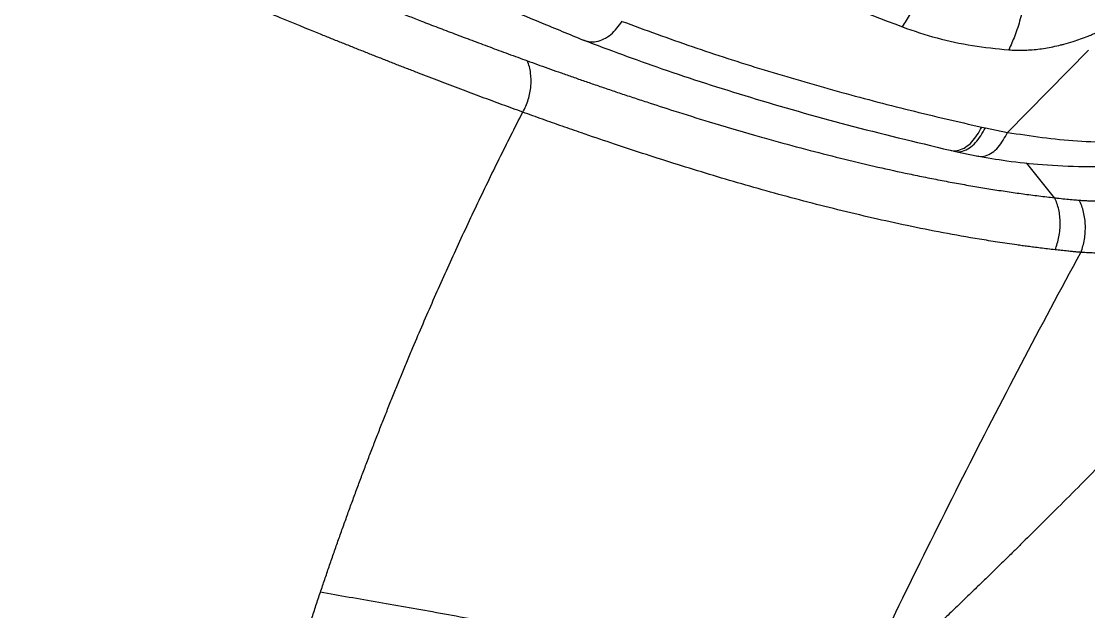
# Model space of a CAD drawing. Extents: x 0 to 84, y -21 to 126.
# Drawn here: x 11.96 to 18.06, y 54.56 to 57.93 of the extents above; entities that cross this region are included whole.
import ezdxf

# ---------------------------------------------------------------- set-up
doc = ezdxf.new("R2010")
doc.units = 0
doc.header["$MEASUREMENT"] = 0
doc.layers.add('1', color=4, linetype='Continuous')

# ---------------------------------------------------------------- blocks, each defined once
blk = doc.blocks.new('PRODIGY')
at = {"layer": '1', "color": 3, "linetype": 'Continuous', "lineweight": 25}
for p, q in [((17.6, 57.2998), (18.0634, 57.7703)), ((17.4527, 57.3297), (17.4733, 57.3251)), ((17.4732, 57.3252), (17.6, 57.2999)), ((17.2928, 57.1924), (17.4297, 57.1642)), ((17.8686, 56.9257), (17.7072, 57.1256))]:
    blk.add_line(p, q, dxfattribs=at)
for points, knots in [([(10.9415, 59.3023), (10.9494, 59.2995), (10.9651, 59.2938), (10.9892, 59.2849), (11.0135, 59.2758), (11.038, 59.2664), (11.0629, 59.2568), (11.088, 59.2469), (11.1316, 59.2295), (11.2012, 59.2011), (11.2965, 59.161), (11.4088, 59.1133), (11.5429, 59.0564), (11.7264, 58.9784), (11.931, 58.8914), (12.2321, 58.7635), (12.5396, 58.6332), (12.875, 58.4924), (13.1343, 58.3844), (13.3998, 58.2749), (13.673, 58.1638), (13.9558, 58.0507), (14.1799, 57.9629), (14.343, 57.9002), (14.4388, 57.8636), (14.5379, 57.8262), (14.6403, 57.7879), (14.7462, 57.7488), (14.8185, 57.7225), (14.8551, 57.7091)], [0, 0, 0, 0, 0.0089657, 0.0179274, 0.0268872, 0.0358431, 0.0447875, 0.0537195, 0.0626444, 0.0908414, 0.125427, 0.1574369, 0.1994992, 0.2517, 0.3243365, 0.3776377, 0.5031387, 0.5670195, 0.6282895, 0.6905421, 0.7528189, 0.8136436, 0.8766985, 0.8960301, 0.9158493, 0.9361561, 0.9569503, 0.9782317, 1, 1, 1, 1]), ([(14.8286, 57.4154), (14.8092, 57.4225), (14.7701, 57.4366), (14.7115, 57.4581), (14.6526, 57.4798), (14.5934, 57.5018), (14.5338, 57.524), (14.474, 57.5465), (14.4138, 57.5693), (14.3534, 57.5924), (14.2927, 57.6156), (14.2317, 57.6392), (14.1705, 57.663), (14.109, 57.687), (14.0473, 57.7112), (13.9853, 57.7357), (13.9231, 57.7604), (13.8607, 57.7853), (13.7981, 57.8104), (13.7353, 57.8357), (13.6152, 57.8844), (13.4321, 57.9594), (13.1829, 58.0632), (12.9176, 58.1753), (12.6741, 58.2796), (12.426, 58.3868), (12.186, 58.4914), (11.9502, 58.5948), (11.7426, 58.6861), (11.5489, 58.7715), (11.3906, 58.8414), (11.2642, 58.8972), (11.1868, 58.9307), (11.1226, 58.9576), (11.0741, 58.9774), (11.0307, 58.9946), (11.0038, 59.0048), (10.991, 59.0097)], [0, 0, 0, 0, 0.0115854, 0.0233081, 0.0351684, 0.0471662, 0.0593018, 0.0715753, 0.0839869, 0.0965373, 0.1092269, 0.1220563, 0.1350261, 0.1481369, 0.1613893, 0.1747839, 0.1883215, 0.2020027, 0.2158282, 0.2297987, 0.2439149, 0.2965686, 0.3551402, 0.4197235, 0.4903929, 0.5401521, 0.6152077, 0.6870877, 0.7429769, 0.8017825, 0.8685401, 0.8983588, 0.9306876, 0.9503264, 0.9684257, 0.9849839, 1, 1, 1, 1]), ([(14.425, 58.9262), (14.6187, 58.8453), (15.0058, 58.6836), (15.636, 58.4305), (16.2951, 58.1717), (16.7647, 57.9923), (16.9984, 57.903)], [0, 0, 0, 0, 0.251744, 0.50322, 0.752639, 1, 1, 1, 1]), ([(16.9985, 57.903), (17.0144, 57.9279), (17.0463, 57.9776), (17.0951, 58.073), (17.1184, 58.1465), (17.1325, 58.1914)], [0, 0, 0, 0, 0.280276, 0.560801, 1, 1, 1, 1]), ([(14.6974, 58.0244), (14.7763, 57.9922), (14.9337, 57.928), (15.0948, 57.8609), (15.1752, 57.8274)], [0, 0, 0, 0, 0.501042, 1, 1, 1, 1]), ([(17.6962, 58.0636), (17.6962, 58.0636), (17.6962, 58.0636), (17.6962, 58.0636), (17.6961, 58.0634), (17.696, 58.0628), (17.6957, 58.0604), (17.6943, 58.0507), (17.6908, 58.0295), (17.6836, 57.9933), (17.6686, 57.9313), (17.6438, 57.8543), (17.6183, 57.7981), (17.6065, 57.7718)], [0, 0, 0, 0, 0.000017, 0.00013, 0.000438, 0.001601, 0.006098, 0.023806, 0.094291, 0.212022, 0.37701, 0.709145, 1, 1, 1, 1]), ([(15.1756, 57.8285), (15.1856, 57.8249), (15.2087, 57.8164), (15.2489, 57.8177), (15.292, 57.832), (15.346, 57.8668), (15.3769, 57.9077), (15.3975, 57.9349)], [0, 0, 0, 0, 0.132256, 0.306216, 0.480188, 0.654406, 1, 1, 1, 1]), ([(15.3976, 57.9348), (15.5294, 57.886), (15.7901, 57.7895), (16.202, 57.6574), (16.6178, 57.5363), (17.0325, 57.4266), (17.3149, 57.3615), (17.4527, 57.3297)], [0, 0, 0, 0, 0.2126791, 0.4202968, 0.6223387, 0.8157468, 1, 1, 1, 1]), ([(16.9984, 57.903), (17.0636, 57.8807), (17.191, 57.837), (17.3951, 57.7937), (17.5369, 57.779), (17.6065, 57.7718)], [0, 0, 0, 0, 0.347931, 0.680176, 1, 1, 1, 1]), ([(17.6065, 57.7718), (17.62, 57.771), (17.6469, 57.7693), (17.6884, 57.7694), (17.7304, 57.7713), (17.773, 57.7754), (17.816, 57.7813), (17.8594, 57.7893), (17.8948, 57.7973), (17.9333, 57.8072), (17.9855, 57.8226), (18.0516, 57.8464), (18.1154, 57.8736), (18.1619, 57.8957), (18.1954, 57.9128), (18.2132, 57.9224), (18.22, 57.926)], [0, 0, 0, 0, 0.072692, 0.144986, 0.216834, 0.288196, 0.359121, 0.429759, 0.500261, 0.529873, 0.614602, 0.748361, 0.841863, 0.915216, 0.968014, 1, 1, 1, 1]), ([(20.5101, 57.8697), (20.4833, 57.8428), (20.4296, 57.789), (20.3495, 57.708), (20.2696, 57.6269), (20.19, 57.5455), (20.1106, 57.464), (19.9972, 57.347), (19.8132, 57.1558), (19.5078, 56.8354), (19.0994, 56.4043), (18.707, 55.9924), (18.3848, 55.6588), (18.1401, 55.4083), (17.9046, 55.1704), (17.7423, 55.0091), (17.6624, 54.9304), (17.6463, 54.9146), (17.6245, 54.8932), (17.5969, 54.8661), (17.5635, 54.8334), (17.5243, 54.7951), (17.4793, 54.7512), (17.4284, 54.7019), (17.3716, 54.647), (17.309, 54.5869), (17.2404, 54.5213), (17.166, 54.4506), (17.0856, 54.3747), (16.9993, 54.2938), (16.9071, 54.208), (16.8089, 54.1173), (16.7414, 54.0557), (16.7066, 54.024)], [0, 0, 0, 0, 0.020895, 0.041786, 0.062669, 0.083541, 0.1044, 0.125244, 0.173203, 0.250351, 0.368785, 0.500052, 0.563903, 0.624926, 0.693906, 0.749639, 0.752306, 0.756483, 0.762169, 0.769365, 0.778068, 0.78828, 0.799999, 0.813226, 0.827959, 0.8442, 0.861949, 0.881205, 0.901966, 0.924229, 0.947992, 0.97325, 1, 1, 1, 1]), ([(15.1761, 57.8274), (15.3237, 57.7722), (15.6288, 57.6581), (16.1327, 57.4969), (16.6795, 57.3398), (17.073, 57.2452), (17.2711, 57.1976)], [0, 0, 0, 0, 0.232743, 0.481057, 0.738853, 1, 1, 1, 1]), ([(14.8286, 57.4154), (14.8414, 57.438), (14.8519, 57.4622), (14.8676, 57.5121), (14.8728, 57.5378), (14.8774, 57.589), (14.8768, 57.6146), (14.8701, 57.6637), (14.8639, 57.6873), (14.8551, 57.7091)], [0, 0, 0, 0, 0.25, 0.25, 0.5, 0.5, 0.75, 0.75, 1, 1, 1, 1]), ([(14.8551, 57.7091), (14.8741, 57.7023), (14.9128, 57.6883), (14.9723, 57.667), (15.0341, 57.645), (15.0984, 57.6223), (15.1652, 57.599), (15.2345, 57.575), (15.3063, 57.5505), (15.3807, 57.5253), (15.4577, 57.4996), (15.5617, 57.4653), (15.7065, 57.4186), (15.9109, 57.3549), (16.1016, 57.2984), (16.2944, 57.2439), (16.4659, 57.1975), (16.6647, 57.147), (16.8535, 57.1022), (17.0081, 57.0682), (17.1309, 57.0429), (17.2251, 57.0244), (17.3187, 57.007), (17.4118, 56.9906), (17.5044, 56.9753), (17.5963, 56.9612), (17.6875, 56.9482), (17.778, 56.9363), (17.8386, 56.9292), (17.8686, 56.9257)], [0, 0, 0, 0, 0.021656, 0.044082, 0.067277, 0.091241, 0.115972, 0.14147, 0.167734, 0.194763, 0.222556, 0.251113, 0.306413, 0.376467, 0.464812, 0.501635, 0.570509, 0.63506, 0.695281, 0.751182, 0.780501, 0.809404, 0.837896, 0.865976, 0.893638, 0.920879, 0.947691, 0.974067, 1, 1, 1, 1]), ([(13.6719, 54.6696), (13.6801, 54.6939), (13.6965, 54.7426), (13.7214, 54.8156), (13.7467, 54.8887), (13.7724, 54.9619), (13.7984, 55.0352), (13.8248, 55.1086), (13.8515, 55.1821), (13.8786, 55.2557), (13.9061, 55.3293), (13.9339, 55.4031), (13.9621, 55.4769), (13.9907, 55.5508), (14.0196, 55.6247), (14.0489, 55.6988), (14.0786, 55.7729), (14.1086, 55.847), (14.139, 55.9212), (14.1698, 55.9955), (14.2095, 56.0902), (14.2585, 56.2052), (14.3172, 56.3403), (14.3771, 56.4753), (14.4382, 56.6102), (14.5003, 56.7449), (14.5637, 56.8795), (14.6281, 57.0139), (14.6938, 57.148), (14.7605, 57.282), (14.8059, 57.3709), (14.8286, 57.4154)], [0, 0, 0, 0, 0.025644, 0.051363, 0.077157, 0.103027, 0.128972, 0.154993, 0.181089, 0.20726, 0.233508, 0.25983, 0.286229, 0.312703, 0.339253, 0.365879, 0.392581, 0.419359, 0.446212, 0.473142, 0.500147, 0.549417, 0.598846, 0.648434, 0.698181, 0.748087, 0.798151, 0.848375, 0.898758, 0.9493, 1, 1, 1, 1]), ([(17.8713, 56.6283), (17.857, 56.63), (17.8293, 56.6331), (17.7892, 56.638), (17.7516, 56.6427), (17.7166, 56.6473), (17.6842, 56.6517), (17.6262, 56.6597), (17.5449, 56.6717), (17.4036, 56.6944), (17.2309, 56.7252), (17.028, 56.7658), (16.8272, 56.8099), (16.5642, 56.8725), (16.2422, 56.9573), (15.9325, 57.0475), (15.6908, 57.1223), (15.5103, 57.1802), (15.335, 57.2383), (15.1826, 57.2902), (15.0533, 57.3352), (14.941, 57.3749), (14.8664, 57.4018), (14.8286, 57.4154)], [0, 0, 0, 0, 0.012222, 0.023743, 0.034564, 0.044684, 0.054105, 0.062827, 0.095286, 0.125535, 0.188162, 0.250625, 0.311465, 0.375505, 0.500394, 0.6253, 0.687758, 0.750214, 0.814972, 0.87513, 0.915772, 0.957395, 1, 1, 1, 1]), ([(18.01, 56.9119), (18.0178, 56.9113), (18.0332, 56.9103), (18.0559, 56.909), (18.078, 56.9081), (18.0992, 56.9075), (18.1198, 56.9072), (18.1396, 56.9071), (18.1778, 56.9077), (18.2335, 56.9104), (18.3085, 56.9191), (18.3821, 56.9329), (18.4558, 56.9524), (18.5283, 56.9776), (18.5998, 57.0085), (18.6705, 57.045), (18.7634, 57.1009), (18.8779, 57.1839), (18.9881, 57.2788), (19.0636, 57.3484), (19.1082, 57.3904), (19.1307, 57.4117), (19.1433, 57.4236)], [0, 0, 0, 0, 0.0217689, 0.0427279, 0.0628784, 0.082223, 0.1007655, 0.1185102, 0.1354622, 0.2029313, 0.265155, 0.3287821, 0.3891935, 0.4493973, 0.5090175, 0.5676688, 0.6274215, 0.7473343, 0.8710356, 0.9347902, 0.9635812, 1, 1, 1, 1]), ([(17.2714, 57.1987), (17.275, 57.1975), (17.2907, 57.192), (17.3218, 57.1961), (17.3608, 57.2134), (17.409, 57.2541), (17.4352, 57.2996), (17.4526, 57.3298)], [0, 0, 0, 0, 0.055552, 0.244945, 0.434349, 0.624176, 1, 1, 1, 1]), ([(17.2931, 57.1938), (17.2965, 57.1926), (17.3121, 57.1871), (17.343, 57.1912), (17.382, 57.2086), (17.4299, 57.2495), (17.456, 57.2949), (17.4733, 57.3251)], [0, 0, 0, 0, 0.052975, 0.243501, 0.434033, 0.623856, 1, 1, 1, 1]), ([(17.4291, 57.1653), (17.4311, 57.1646), (17.4452, 57.1598), (17.474, 57.1643), (17.5121, 57.1817), (17.5586, 57.2232), (17.5835, 57.2693), (17.6, 57.2999)], [0, 0, 0, 0, 0.0321271, 0.2262676, 0.4204163, 0.6149659, 1, 1, 1, 1]), ([(17.6, 57.2999), (17.7313, 57.2798), (17.9938, 57.2395), (18.2759, 57.2444), (18.417, 57.2468)], [0, 0, 0, 0, 0.500074, 1, 1, 1, 1]), ([(19.3375, 57.2099), (19.3249, 57.198), (19.3015, 57.1758), (19.2542, 57.1313), (19.1702, 57.0539), (19.0436, 56.9454), (18.8814, 56.8279), (18.7091, 56.7305), (18.5614, 56.672), (18.4431, 56.6398), (18.3555, 56.6228), (18.2683, 56.6124), (18.1984, 56.6087), (18.1433, 56.6083), (18.1031, 56.6091), (18.0615, 56.6108), (18.0335, 56.6127), (18.0192, 56.6137)], [0, 0, 0, 0, 0.031146, 0.057963, 0.116858, 0.236813, 0.359298, 0.484251, 0.611634, 0.67547, 0.740979, 0.804418, 0.870946, 0.901168, 0.932746, 0.965688, 1, 1, 1, 1]), ([(17.4239, 57.1653), (17.481, 57.1555), (17.6041, 57.1343), (17.8076, 57.1132), (18.0428, 57.1007), (18.2137, 57.1056), (18.3039, 57.1082)], [0, 0, 0, 0, 0.203236, 0.437798, 0.703503, 1, 1, 1, 1]), ([(17.8713, 56.6283), (17.8811, 56.6517), (17.8887, 56.6768), (17.8988, 56.7287), (17.9012, 56.7553), (17.9007, 56.8078), (17.8978, 56.8337), (17.8869, 56.8825), (17.8788, 56.9053), (17.8686, 56.9257)], [0, 0, 0, 0, 0.25, 0.25, 0.5, 0.5, 0.75, 0.75, 1, 1, 1, 1]), ([(17.8686, 56.9257), (17.8772, 56.9248), (17.9004, 56.9222), (17.937, 56.9183), (17.9755, 56.9146), (17.9995, 56.9127), (18.01, 56.9119)], [0, 0, 0, 0, 0.184849, 0.499521, 0.779656, 1, 1, 1, 1]), ([(18.0192, 56.6137), (18.0283, 56.6371), (18.035, 56.6623), (18.0436, 56.7142), (18.0454, 56.7409), (18.0437, 56.7935), (18.0403, 56.8194), (18.0286, 56.8684), (18.0204, 56.8913), (18.01, 56.9119)], [0, 0, 0, 0, 0.25, 0.25, 0.5, 0.5, 0.75, 0.75, 1, 1, 1, 1]), ([(18.0192, 56.6137), (18.0117, 56.6143), (17.9956, 56.6155), (17.9704, 56.6178), (17.9404, 56.6208), (17.9071, 56.6243), (17.883, 56.627), (17.8713, 56.6283)], [0, 0, 0, 0, 0.152106, 0.321509, 0.508208, 0.75975, 1, 1, 1, 1]), ([(16.7066, 54.024), (16.8099, 54.2426), (16.9146, 54.4604), (17.1272, 54.8951), (17.2351, 55.1121), (17.4541, 55.5443), (17.565, 55.7595), (17.7898, 56.188), (17.9038, 56.4013), (18.0192, 56.6137)], [0, 0, 0, 0, 0.25, 0.25, 0.5, 0.5, 0.75, 0.75, 1, 1, 1, 1]), ([(13.4592, 53.9939), (13.4665, 54.0186), (13.4812, 54.0683), (13.5037, 54.1427), (13.5265, 54.2174), (13.5497, 54.2923), (13.5733, 54.3674), (13.5974, 54.4427), (13.6218, 54.5182), (13.6466, 54.5939), (13.6635, 54.6443), (13.6719, 54.6696)], [0, 0, 0, 0, 0.109277, 0.219013, 0.329206, 0.439858, 0.550969, 0.662538, 0.774566, 0.887053, 1, 1, 1, 1]), ([(16.7066, 54.024), (16.5699, 54.0591), (16.4345, 54.0933), (16.1651, 54.1603), (16.0311, 54.193), (15.7646, 54.2566), (15.632, 54.2874), (15.3687, 54.3469), (15.238, 54.3754), (14.9798, 54.4297), (14.8522, 54.4554), (14.6014, 54.5041), (14.4783, 54.527), (14.2375, 54.5705), (14.12, 54.5911), (13.8912, 54.631), (13.78, 54.6503), (13.6719, 54.6696)], [0, 0, 0, 0, 0.125, 0.125, 0.25, 0.25, 0.375, 0.375, 0.5, 0.5, 0.625, 0.625, 0.75, 0.75, 0.875, 0.875, 1, 1, 1, 1])]:
    blk.add_open_spline(points, degree=3, knots=knots, dxfattribs=at)

msp = doc.modelspace()

# ---------------------------------------------------------------- block references
at = {"layer": '1'}
msp.add_blockref('PRODIGY', (0, 0), dxfattribs=at)

doc.saveas('drawing.dxf')
